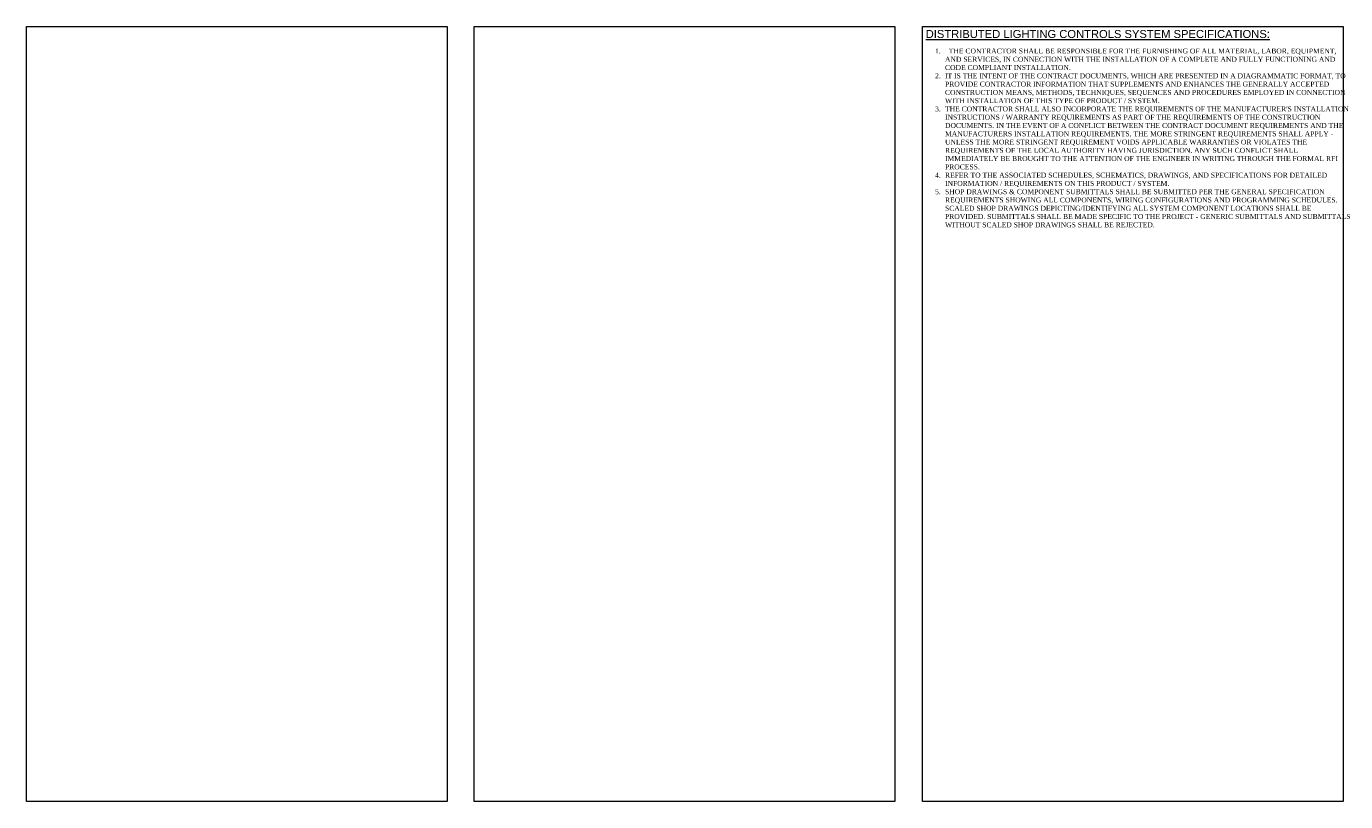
# Model space of a CAD drawing. Header units: millimetres. Extents: x 18 to 1108, y 70 to 669.
# Drawn here: x 501 to 1108, y 125 to 482 of the extents above; entities that cross this region are included whole.
import ezdxf

# ---------------------------------------------------------------- set-up
doc = ezdxf.new("R2010")
doc.units = ezdxf.units.MM

msp = doc.modelspace()

# ---------------------------------------------------------------- linework, layer by layer
for points in [[(501.05, 481.68), (694.6, 481.68), (694.6, 124.77), (501.05, 124.77)], [(707.01, 481.68), (900.56, 481.68), (900.56, 124.77), (707.01, 124.77)], [(913.36, 481.68), (1106.91, 481.68), (1106.91, 124.77), (913.36, 124.77)]]:
    msp.add_lwpolyline(points, close=True)

# ---------------------------------------------------------------- texts
at = {"attachment_point": 1}
for s, width, gutter_width, insert, char_height in [('{\\fArial|b0|i0|c0|p34;\\LDISTRIBUTED LIGHTING CONTROLS SYSTEM SPECIFICATIONS:}', 195.6974, 107.54, (914.84, 480.02), 3.683), ("\\pi-4.572,l9.144,t6.858;{\\fTimes New Roman|b0|i0|c0|p18;1.^I  THE CONTRACTOR SHALL BE RESPONSIBLE FOR THE FURNISHING OF ALL MATERIAL, LABOR, EQUIPMENT, AND SERVICES, IN CONNECTION WITH THE INSTALLATION OF A COMPLETE AND FULLY FUNCTIONING AND CODE COMPLIANT INSTALLATION.\\P\\pt9.144;2.^IIT IS THE INTENT OF THE CONTRACT DOCUMENTS, WHICH ARE PRESENTED IN A DIAGRAMMATIC FORMAT, TO \\P\\pi0,t6.858;PROVIDE CONTRACTOR INFORMATION THAT SUPPLEMENTS AND ENHANCES THE GENERALLY ACCEPTED \\PCONSTRUCTION MEANS, METHODS, TECHNIQUES, SEQUENCES AND PROCEDURES EMPLOYED IN CONNECTION \\PWITH INSTALLATION OF THIS TYPE OF PRODUCT / SYSTEM.\\P\\pi-4.572,t9.144;3.^ITHE CONTRACTOR SHALL ALSO INCORPORATE THE REQUIREMENTS OF THE MANUFACTURER'S INSTALLATION \\P\\pi0,t6.858;INSTRUCTIONS / WARRANTY REQUIREMENTS AS PART OF THE REQUIREMENTS OF THE CONSTRUCTION \\PDOCUMENTS. IN THE EVENT OF A CONFLICT BETWEEN THE CONTRACT DOCUMENT REQUIREMENTS AND THE \\PMANUFACTURERS INSTALLATION REQUIREMENTS, THE MORE STRINGENT REQUIREMENTS SHALL APPLY - \\PUNLESS THE MORE STRINGENT REQUIREMENT VOIDS APPLICABLE WARRANTIES OR VIOLATES THE \\PREQUIREMENTS OF THE LOCAL AUTHORITY HAVING JURISDICTION. ANY SUCH CONFLICT SHALL \\PIMMEDIATELY BE BROUGHT TO THE ATTENTION OF THE ENGINEER IN WRITING THROUGH THE FORMAL RFI \\PPROCESS.\\P\\pi-4.572,t9.144;4.^IREFER TO THE ASSOCIATED SCHEDULES, SCHEMATICS, DRAWINGS, AND SPECIFICATIONS FOR DETAILED \\P\\pi0,t6.858;INFORMATION / REQUIREMENTS ON THIS PRODUCT / SYSTEM.\\P\\pi-4.572,t9.144;5.^ISHOP DRAWINGS & COMPONENT SUBMITTALS SHALL BE SUBMITTED PER THE GENERAL SPECIFICATION \\P\\pi0,t6.858;REQUIREMENTS SHOWING ALL COMPONENTS, WIRING CONFIGURATIONS AND PROGRAMMING SCHEDULES. \\PSCALED SHOP DRAWINGS DEPICTING/IDENTIFYING ALL SYSTEM COMPONENT LOCATIONS SHALL BE \\PPROVIDED. SUBMITTALS SHALL BE MADE SPECIFIC TO THE PROJECT - GENERIC SUBMITTALS AND SUBMITTALS \\PWITHOUT SCALED SHOP DRAWINGS SHALL BE REJECTED.}", 189.1676, 12.5, (914.57, 471.49), 2.286)]:
    msp.add_mtext_dynamic_manual_height_columns(s, width=width, gutter_width=gutter_width, heights=[0], dxfattribs=dict(at, insert=insert, char_height=char_height))

doc.saveas('drawing.dxf')
